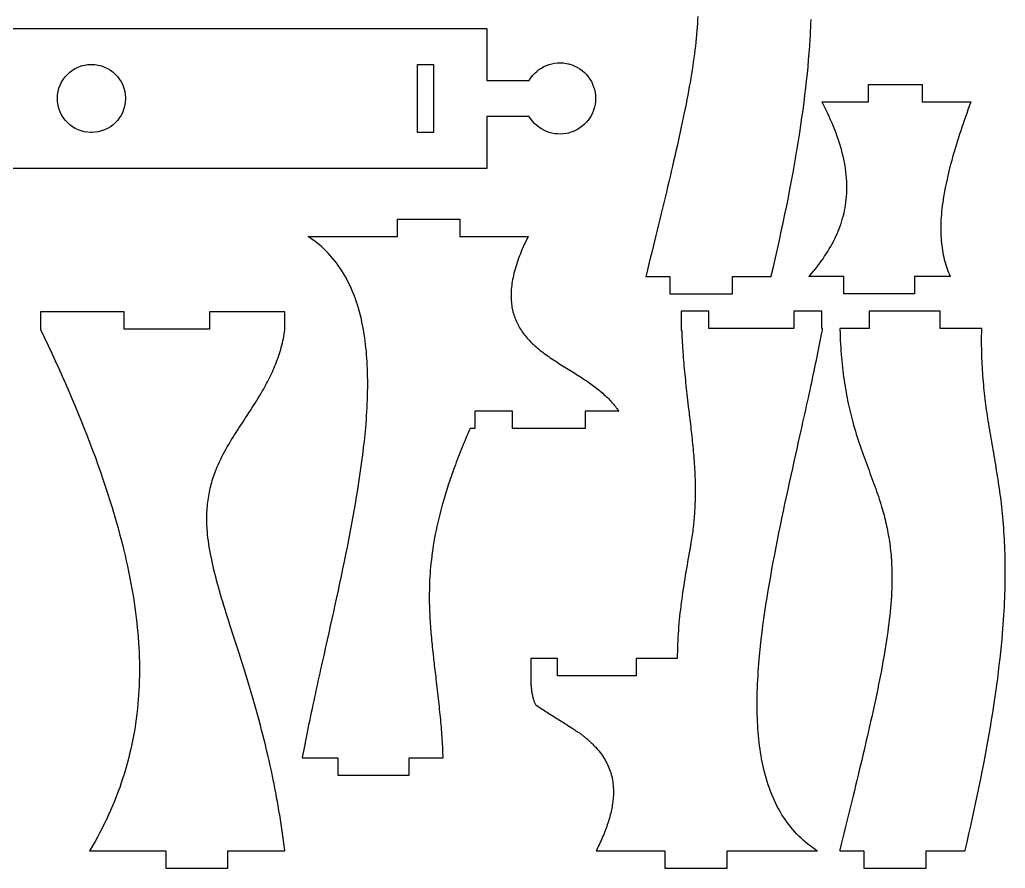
# Model space of a CAD drawing. Extents: x 0 to 297, y 0 to 198.
# Drawn here: x 183.1 to 296.6, y 0 to 97.8 of the extents above; entities that cross this region are included whole.
import ezdxf

# ---------------------------------------------------------------- set-up
doc = ezdxf.new("R2010")
doc.units = 0
doc.layers.get('0').update_dxf_attribs({"linetype": 'CONTINUOUS'})

msp = doc.modelspace()

# ---------------------------------------------------------------- linework, layer by layer
at = {"color": 0}
for points in [[(261.215, 98.1961), (261.194, 97.7851), (261.171, 97.3692), (261.142, 96.9492), (261.108, 96.5251), (261.071, 96.0961), (261.029, 95.6622), (260.985, 95.2242), (260.935, 94.7811), (260.881, 94.3342), (260.824, 93.8822), (260.763, 93.4251), (260.697, 92.9642), (260.629, 92.4982), (260.556, 92.0271), (260.481, 91.5521), (260.401, 91.0732), (260.318, 90.5882), (260.232, 90.0992), (260.142, 89.6051), (260.05, 89.1061), (259.953, 88.6032), (259.854, 88.0951), (259.751, 87.5821), (259.647, 87.0661), (259.539, 86.5432), (259.425, 86.0021), (259.308, 85.4551), (259.19, 84.9031), (259.068, 84.3482), (258.944, 83.7871), (258.818, 83.2211), (258.69, 82.6521), (258.56, 82.0771), (258.426, 81.4981), (258.292, 80.9142), (258.154, 80.3271), (258.015, 79.7342), (257.875, 79.1371), (257.732, 78.5351), (257.589, 77.9301), (257.442, 77.3182), (257.294, 76.7032), (257.146, 76.0851), (256.994, 75.4621), (256.843, 74.834), (256.689, 74.2021), (256.535, 73.5661), (256.379, 72.9242), (256.221, 72.2801), (256.064, 71.6311), (255.904, 70.9781), (255.744, 70.3201), (255.583, 69.6592), (255.421, 68.994), (255.258, 68.3242), (255.257, 68.3201), (255.257, 68.3161), (255.254, 68.3071), (255.253, 68.3031), (255.253, 68.2992), (255.251, 68.2951), (255.25, 68.2911), (255.249, 68.2871), (255.249, 68.2821), (255.247, 68.2781), (255.246, 68.274), (255.246, 68.2701), (255.244, 68.2661), (255.243, 68.2621), (255.242, 68.2571), (255.24, 68.249), (255.239, 68.2461), (255.239, 68.2421), (255.237, 68.2381), (255.236, 68.2342), (255.235, 68.2301), (255.235, 68.2251), (255.233, 68.2211), (255.232, 68.2171), (255.232, 68.2131), (255.231, 68.209), (255.229, 68.2051), (255.228, 68.2001), (257.997, 68.2001), (257.997, 66.2001), (265.197, 66.2001), (265.197, 68.2001), (269.66, 68.2001), (269.678, 68.2771), (269.922, 69.3181), (270.16, 70.3521), (270.392, 71.3751), (270.617, 72.3911), (270.836, 73.3981), (271.049, 74.3951), (271.256, 75.3821), (271.456, 76.3621), (271.649, 77.3321), (271.836, 78.2932), (272.015, 79.2461), (272.189, 80.1892), (272.357, 81.1231), (272.517, 82.0461), (272.671, 82.9621), (272.818, 83.8671), (272.958, 84.7642), (273.092, 85.6501), (273.219, 86.5282), (273.339, 87.3961), (273.453, 88.2551), (273.558, 89.1032), (273.658, 89.9421), (273.75, 90.7711), (273.836, 91.5911), (273.915, 92.3992), (273.986, 93.1992), (274.051, 93.9892), (274.108, 94.7692), (274.158, 95.5392), (274.186, 96.0082), (274.211, 96.4732), (274.233, 96.9342), (274.251, 97.3921), (274.268, 97.8451)], [(173.239, 96.8125), (236.903, 96.8125), (236.903, 90.8125), (241.785, 90.8125), (241.829, 90.8868), (241.972, 91.1026), (242.179, 91.3728), (242.404, 91.6222), (242.65, 91.8506), (242.911, 92.0568), (243.186, 92.2407), (243.475, 92.4014), (243.775, 92.5382), (244.085, 92.6507), (244.403, 92.7381), (244.728, 92.7997), (245.058, 92.835), (245.393, 92.8435), (245.729, 92.8242), (246.067, 92.7767), (246.321, 92.7229), (246.403, 92.7003), (246.486, 92.6778), (246.732, 92.5963), (247.047, 92.4668), (247.347, 92.3132), (247.632, 92.1371), (247.897, 91.9396), (248.147, 91.7218), (248.379, 91.4857), (248.59, 91.2321), (248.779, 90.9624), (248.947, 90.6781), (249.092, 90.3803), (249.211, 90.0704), (249.308, 89.75), (249.378, 89.4201), (249.418, 89.0821), (249.435, 88.8236), (249.435, 88.6513), (249.418, 88.3928), (249.378, 88.0549), (249.308, 87.7249), (249.211, 87.4043), (249.092, 87.0946), (248.947, 86.7968), (248.779, 86.5125), (248.59, 86.2428), (248.379, 85.9892), (248.147, 85.7529), (247.897, 85.5354), (247.632, 85.3378), (247.347, 85.1617), (247.047, 85.0082), (246.732, 84.8786), (246.486, 84.7971), (246.403, 84.7743), (246.321, 84.7518), (246.067, 84.6982), (245.729, 84.6507), (245.393, 84.6314), (245.058, 84.6399), (244.728, 84.6751), (244.403, 84.7368), (244.085, 84.8242), (243.775, 84.9367), (243.475, 85.0735), (243.186, 85.2342), (242.911, 85.4181), (242.65, 85.6243), (242.404, 85.8525), (242.179, 86.1021), (241.972, 86.3724), (241.829, 86.5881), (241.785, 86.6624), (236.903, 86.6624), (236.903, 80.6624), (177.654, 80.6624)]]:
    msp.add_lwpolyline(points, dxfattribs=at)
for points in [[(195.271, 88.7374), (195.271, 88.6371), (195.25, 88.3361), (195.192, 87.9464), (195.093, 87.5703), (194.961, 87.2096), (194.797, 86.8665), (194.6, 86.5429), (194.375, 86.2408), (194.121, 85.9621), (193.843, 85.7086), (193.54, 85.4828), (193.217, 85.2861), (192.872, 85.121), (192.514, 84.9889), (192.136, 84.8921), (191.747, 84.8328), (191.446, 84.8125), (191.246, 84.8125), (190.943, 84.8328), (190.554, 84.8921), (190.179, 84.9889), (189.818, 85.121), (189.475, 85.2861), (189.15, 85.4828), (188.85, 85.7086), (188.571, 85.9621), (188.318, 86.2408), (188.092, 86.5429), (187.893, 86.8665), (187.729, 87.2096), (187.597, 87.5703), (187.5, 87.9464), (187.442, 88.3361), (187.421, 88.6371), (187.421, 88.8378), (187.442, 89.1386), (187.5, 89.5285), (187.597, 89.9046), (187.729, 90.2653), (187.893, 90.6083), (188.092, 90.9318), (188.318, 91.2339), (188.571, 91.5128), (188.85, 91.7661), (189.15, 91.9921), (189.475, 92.1887), (189.818, 92.3539), (190.179, 92.486), (190.554, 92.5828), (190.943, 92.6421), (191.246, 92.6624), (191.446, 92.6624), (191.747, 92.6421), (192.136, 92.5828), (192.514, 92.486), (192.872, 92.3539), (193.217, 92.1887), (193.54, 91.9921), (193.843, 91.7661), (194.121, 91.5128), (194.375, 91.2339), (194.6, 90.9318), (194.797, 90.6083), (194.961, 90.2653), (195.093, 89.9046), (195.192, 89.5285), (195.25, 89.1386), (195.271, 88.8378), (195.271, 88.7374)], [(228.903, 92.6624), (230.753, 92.6624), (230.753, 84.8125), (228.903, 84.8125), (228.903, 92.6624)], [(274.029, 68.2042), (274.039, 68.2161), (274.043, 68.2211), (274.047, 68.2251), (274.061, 68.2411), (274.064, 68.2461), (274.079, 68.2621), (274.082, 68.2661), (274.097, 68.2831), (274.1, 68.2871), (274.114, 68.3031), (274.118, 68.3071), (274.132, 68.3231), (274.365, 68.5971), (274.593, 68.8721), (274.814, 69.1481), (275.029, 69.4251), (275.239, 69.7042), (275.442, 69.9832), (275.639, 70.2642), (275.829, 70.5442), (276.014, 70.8282), (276.192, 71.1121), (276.364, 71.3971), (276.529, 71.684), (276.689, 71.9721), (276.84, 72.2611), (276.986, 72.5511), (277.124, 72.8431), (277.256, 73.1361), (277.382, 73.4301), (277.5, 73.7261), (277.611, 74.0231), (277.715, 74.3221), (277.811, 74.6211), (277.901, 74.9221), (277.983, 75.2251), (278.06, 75.5292), (278.126, 75.834), (278.189, 76.1411), (278.24, 76.4501), (278.285, 76.7592), (278.324, 77.0711), (278.356, 77.4182), (278.379, 77.7661), (278.393, 78.1181), (278.397, 78.4711), (278.393, 78.8251), (278.379, 79.1821), (278.356, 79.5401), (278.324, 79.9001), (278.283, 80.2621), (278.235, 80.6261), (278.178, 80.9911), (278.11, 81.3582), (278.036, 81.7271), (277.953, 82.0971), (277.861, 82.4692), (277.761, 82.8442), (277.654, 83.2192), (277.539, 83.5971), (277.415, 83.9751), (277.285, 84.3551), (277.146, 84.7371), (277, 85.1211), (276.846, 85.5051), (276.685, 85.8911), (276.517, 86.2792), (276.34, 86.6692), (276.158, 87.0592), (275.968, 87.4511), (275.772, 87.8461), (275.568, 88.2401), (275.567, 88.2442), (275.565, 88.2471), (275.564, 88.2511), (275.56, 88.2582), (275.557, 88.2622), (275.556, 88.2651), (275.553, 88.2692), (275.553, 88.2731), (275.55, 88.2761), (275.547, 88.2801), (275.546, 88.2842), (275.546, 88.2871), (275.542, 88.2911), (275.54, 88.2961), (275.539, 88.2981), (275.536, 88.3031), (275.535, 88.3051), (275.532, 88.3092), (275.531, 88.3142), (275.529, 88.3161), (275.526, 88.3211), (275.522, 88.3282), (275.521, 88.3321), (275.521, 88.3361), (275.517, 88.3392), (275.514, 88.3461), (275.511, 88.3501), (280.897, 88.3501), (280.897, 90.3501), (287.079, 90.3501), (287.079, 88.3501), (292.682, 88.3501), (292.681, 88.3471), (292.679, 88.3432), (292.678, 88.3401), (292.674, 88.3292), (292.672, 88.3261), (292.672, 88.3232), (292.668, 88.3121), (292.667, 88.3092), (292.665, 88.3051), (292.661, 88.2961), (292.66, 88.2932), (292.658, 88.2892), (292.658, 88.2861), (292.657, 88.2792), (292.654, 88.2761), (292.653, 88.2721), (292.651, 88.2692), (292.649, 88.2622), (292.647, 88.2582), (292.646, 88.2551), (292.646, 88.2521), (292.646, 88.2482), (292.492, 87.8361), (292.342, 87.4281), (292.196, 87.0192), (292.05, 86.6151), (291.908, 86.2121), (291.771, 85.8121), (291.635, 85.4161), (291.503, 85.0221), (291.375, 84.6301), (291.249, 84.2401), (291.126, 83.8542), (291.007, 83.4711), (290.892, 83.0901), (290.779, 82.7121), (290.671, 82.3392), (290.564, 81.9661), (290.464, 81.5971), (290.364, 81.2321), (290.271, 80.8692), (290.179, 80.5092), (290.092, 80.1542), (290.008, 79.8001), (289.928, 79.4511), (289.853, 79.1042), (289.782, 78.7611), (289.714, 78.4211), (289.649, 78.084), (289.589, 77.7521), (289.532, 77.4231), (289.481, 77.0971), (289.429, 76.7481), (289.383, 76.4031), (289.343, 76.0642), (289.307, 75.7271), (289.278, 75.3971), (289.253, 75.0711), (289.233, 74.7481), (289.221, 74.4321), (289.21, 74.119), (289.207, 73.8092), (289.208, 73.5071), (289.214, 73.2071), (289.225, 72.9111), (289.242, 72.6211), (289.264, 72.3331), (289.29, 72.0511), (289.321, 71.7731), (289.357, 71.4981), (289.399, 71.2292), (289.446, 70.964), (289.496, 70.7011), (289.553, 70.4442), (289.611, 70.1901), (289.678, 69.9411), (289.746, 69.6961), (289.821, 69.4542), (289.899, 69.2161), (289.982, 68.9832), (290.071, 68.7542), (290.164, 68.5281), (290.26, 68.3051), (290.261, 68.3031), (290.267, 68.2911), (290.268, 68.2892), (290.271, 68.2801), (290.272, 68.2781), (290.278, 68.2661), (290.279, 68.2642), (290.282, 68.2571), (290.283, 68.2521), (290.289, 68.2431), (290.29, 68.239), (290.293, 68.2321), (290.296, 68.2271), (290.297, 68.2211), (290.3, 68.2181), (290.304, 68.2071), (290.306, 68.2042), (290.307, 68.2001), (286.2, 68.2001), (286.2, 66.2001), (278.05, 66.2001), (278.05, 68.2001), (274.025, 68.2001), (274.029, 68.2042)], [(222.946, 50.7611), (222.986, 51.2432), (223.022, 51.7211), (223.056, 52.1951), (223.085, 52.6661), (223.11, 53.1311), (223.132, 53.5921), (223.15, 54.0501), (223.164, 54.5032), (223.174, 54.9521), (223.179, 55.3961), (223.182, 55.8361), (223.181, 56.2732), (223.175, 56.7032), (223.165, 57.1301), (223.151, 57.5521), (223.133, 57.9701), (223.112, 58.3822), (223.086, 58.7911), (223.056, 59.1932), (223.022, 59.5922), (222.983, 59.9861), (222.94, 60.3742), (222.894, 60.7592), (222.843, 61.1361), (222.788, 61.5101), (222.728, 61.8801), (222.664, 62.2422), (222.596, 62.6001), (222.522, 62.9532), (222.446, 63.3001), (222.342, 63.7292), (222.232, 64.1492), (222.117, 64.5611), (221.993, 64.9661), (221.864, 65.3611), (221.726, 65.7492), (221.583, 66.1301), (221.433, 66.5001), (221.278, 66.8642), (221.115, 67.2213), (220.946, 67.5682), (220.769, 67.9092), (220.586, 68.2411), (220.397, 68.5663), (220.201, 68.8813), (220, 69.1892), (219.79, 69.4911), (219.575, 69.7842), (219.354, 70.0682), (219.126, 70.3451), (218.892, 70.6142), (218.651, 70.8772), (218.404, 71.1313), (218.15, 71.3772), (217.89, 71.6161), (217.624, 71.8463), (217.351, 72.0701), (217.072, 72.2851), (216.788, 72.4932), (216.496, 72.6932), (216.489, 72.6982), (216.482, 72.7022), (216.475, 72.7072), (216.468, 72.7111), (216.462, 72.7162), (216.456, 72.7213), (216.442, 72.7292), (216.435, 72.7351), (216.428, 72.7392), (216.421, 72.7432), (216.414, 72.7482), (216.407, 72.7532), (216.4, 72.7572), (216.393, 72.7611), (216.386, 72.7672), (216.379, 72.7711), (216.372, 72.7751), (216.365, 72.7813), (216.358, 72.7851), (216.351, 72.7892), (216.346, 72.7932), (216.339, 72.7992), (216.325, 72.8072), (216.318, 72.8132), (216.311, 72.8172), (216.304, 72.8212), (216.297, 72.8272), (216.29, 72.8311), (226.629, 72.8311), (226.629, 74.8311), (233.779, 74.8311), (233.779, 72.8311), (241.678, 72.8311), (241.675, 72.8272), (241.674, 72.8242), (241.672, 72.8201), (241.671, 72.8163), (241.667, 72.8092), (241.665, 72.8061), (241.662, 72.8022), (241.66, 72.7951), (241.657, 72.7911), (241.654, 72.7842), (241.651, 72.7792), (241.65, 72.7772), (241.644, 72.7661), (241.643, 72.7611), (241.64, 72.7592), (241.639, 72.7551), (241.638, 72.7501), (241.636, 72.7482), (241.631, 72.7361), (241.628, 72.7322), (241.622, 72.7213), (241.486, 72.4462), (241.354, 72.1742), (241.226, 71.9032), (241.104, 71.6342), (240.987, 71.3672), (240.875, 71.1032), (240.768, 70.8412), (240.665, 70.5811), (240.568, 70.3242), (240.476, 70.0682), (240.389, 69.8142), (240.307, 69.5642), (240.231, 69.3163), (240.158, 69.0682), (240.092, 68.8242), (240.031, 68.5822), (239.974, 68.3422), (239.922, 68.1042), (239.876, 67.8701), (239.836, 67.6361), (239.8, 67.4063), (239.769, 67.1782), (239.744, 66.9521), (239.724, 66.7282), (239.708, 66.5063), (239.699, 66.2882), (239.694, 66.0712), (239.696, 65.8561), (239.703, 65.6451), (239.714, 65.4351), (239.729, 65.2432), (239.749, 65.0551), (239.774, 64.8682), (239.803, 64.6842), (239.838, 64.5022), (239.876, 64.3212), (239.919, 64.1421), (239.967, 63.9661), (240.019, 63.7911), (240.075, 63.6182), (240.136, 63.4482), (240.203, 63.2782), (240.272, 63.1111), (240.346, 62.9462), (240.425, 62.7842), (240.508, 62.6232), (240.594, 62.4632), (240.686, 62.3051), (240.782, 62.1492), (240.881, 61.9951), (240.985, 61.8422), (241.092, 61.6911), (241.204, 61.5422), (241.319, 61.3951), (241.439, 61.2492), (241.563, 61.1042), (241.69, 60.9632), (241.821, 60.8212), (241.956, 60.6822), (242.094, 60.5451), (242.237, 60.4072), (242.386, 60.2711), (242.537, 60.1361), (242.693, 60.0032), (242.851, 59.8711), (243.014, 59.7392), (243.179, 59.6101), (243.346, 59.4811), (243.517, 59.3532), (243.689, 59.2272), (243.864, 59.1022), (244.042, 58.9772), (244.221, 58.8532), (244.401, 58.7311), (244.585, 58.6092), (244.769, 58.4861), (244.954, 58.3661), (245.142, 58.2451), (245.329, 58.1251), (245.518, 58.0051), (245.708, 57.8851), (245.899, 57.7671), (246.089, 57.6482), (246.279, 57.5282), (246.471, 57.4101), (246.661, 57.2911), (246.851, 57.1711), (247.042, 57.0521), (247.232, 56.9321), (247.421, 56.8132), (247.608, 56.6922), (247.796, 56.5712), (247.963, 56.4632), (248.128, 56.3542), (248.292, 56.2451), (248.454, 56.1351), (248.615, 56.0242), (248.775, 55.9111), (248.932, 55.7992), (249.088, 55.6861), (249.242, 55.5732), (249.394, 55.4571), (249.544, 55.3422), (249.693, 55.2251), (249.839, 55.1092), (249.982, 54.9892), (250.124, 54.8701), (250.263, 54.7501), (250.4, 54.6282), (250.533, 54.5061), (250.665, 54.3822), (250.794, 54.2572), (250.921, 54.1322), (251.044, 54.0051), (251.165, 53.8772), (251.283, 53.7461), (251.397, 53.6161), (251.51, 53.4842), (251.618, 53.3501), (251.724, 53.2142), (251.825, 53.0782), (251.924, 52.9411), (252.019, 52.8021), (252.022, 52.7981), (252.025, 52.7932), (252.026, 52.7892), (252.029, 52.7851), (252.032, 52.7822), (252.035, 52.7782), (252.037, 52.7742), (252.04, 52.7701), (252.043, 52.7661), (252.046, 52.7632), (252.047, 52.7592), (252.05, 52.7551), (252.053, 52.7501), (252.058, 52.7432), (252.061, 52.7392), (252.065, 52.7311), (252.068, 52.7272), (252.071, 52.7242), (252.074, 52.7201), (252.076, 52.7161), (252.082, 52.7071), (252.085, 52.7042), (252.086, 52.7001), (252.089, 52.6961), (252.094, 52.6882), (252.097, 52.6851), (252.1, 52.6811), (248.236, 52.6811), (248.236, 50.6811), (239.878, 50.6811), (239.878, 52.6811), (235.506, 52.6811), (235.506, 50.6811), (234.972, 50.6811), (234.836, 50.3701), (234.704, 50.0611), (234.574, 49.7551), (234.444, 49.4501), (234.318, 49.1482), (234.194, 48.8482), (234.072, 48.5492), (233.953, 48.2532), (233.836, 47.9592), (233.721, 47.6672), (233.608, 47.3771), (233.497, 47.0892), (233.389, 46.8031), (233.282, 46.5201), (233.178, 46.2381), (233.076, 45.9571), (232.976, 45.6801), (232.878, 45.4032), (232.782, 45.1301), (232.689, 44.8571), (232.597, 44.5861), (232.508, 44.3182), (232.421, 44.0521), (232.335, 43.7882), (232.251, 43.5251), (232.171, 43.2642), (232.092, 43.0061), (232.014, 42.7482), (231.939, 42.4931), (231.865, 42.2392), (231.729, 41.7532), (231.6, 41.2731), (231.478, 40.7992), (231.362, 40.3311), (231.254, 39.8701), (231.153, 39.4142), (231.057, 38.9642), (230.968, 38.5201), (230.886, 38.0821), (230.808, 37.6492), (230.737, 37.2211), (230.674, 36.7992), (230.614, 36.3811), (230.56, 35.9681), (230.511, 35.5601), (230.467, 35.1571), (230.428, 34.7571), (230.394, 34.3631), (230.364, 33.9711), (230.339, 33.584), (230.318, 33.2021), (230.301, 32.8211), (230.289, 32.4451), (230.281, 32.0732), (230.275, 31.7021), (230.274, 31.3351), (230.275, 30.9711), (230.279, 30.6101), (230.287, 30.2521), (230.297, 29.8951), (230.308, 29.6101), (230.321, 29.3251), (230.333, 29.0421), (230.349, 28.7601), (230.365, 28.4792), (230.383, 28.2001), (230.401, 27.9231), (230.422, 27.6461), (230.443, 27.3701), (230.465, 27.0951), (230.489, 26.8211), (230.513, 26.5492), (230.539, 26.2771), (230.564, 26.0071), (230.592, 25.7381), (230.618, 25.4681), (230.647, 25.2021), (230.675, 24.9351), (230.704, 24.6701), (230.764, 24.1421), (230.794, 23.8801), (230.825, 23.6171), (230.856, 23.3561), (230.888, 23.0961), (230.918, 22.8361), (230.949, 22.5782), (230.981, 22.3211), (231.011, 22.0642), (231.042, 21.8071), (231.081, 21.4842), (231.118, 21.1611), (231.156, 20.8421), (231.193, 20.5231), (231.229, 20.2061), (231.265, 19.8911), (231.3, 19.5771), (231.335, 19.2642), (231.368, 18.9542), (231.4, 18.6481), (231.432, 18.3421), (231.463, 18.0381), (231.493, 17.7361), (231.522, 17.4381), (231.55, 17.1411), (231.576, 16.8461), (231.603, 16.555), (231.628, 16.2661), (231.651, 15.9781), (231.674, 15.6951), (231.694, 15.4131), (231.714, 15.1351), (231.732, 14.8592), (231.749, 14.5851), (231.765, 14.3161), (231.779, 14.0492), (231.792, 13.7841), (231.803, 13.5241), (231.813, 13.2661), (231.821, 13.0111), (231.828, 12.7601), (231.828, 12.7161), (231.829, 12.6991), (231.829, 12.6811), (227.917, 12.6811), (227.917, 10.6811), (219.767, 10.6811), (219.767, 12.6811), (215.654, 12.6811), (215.656, 12.6841), (215.656, 12.6891), (215.657, 12.6921), (215.657, 12.6951), (215.658, 12.6991), (215.658, 12.7041), (215.66, 12.7071), (215.66, 12.7101), (215.661, 12.7161), (215.661, 12.7181), (215.663, 12.7231), (215.663, 12.7251), (215.664, 12.7281), (215.664, 12.7341), (215.665, 12.7361), (215.665, 12.7391), (215.667, 12.7421), (215.667, 12.7491), (215.668, 12.7521), (215.668, 12.7551), (215.669, 12.7571), (215.669, 12.7601), (215.671, 12.7661), (215.671, 12.7701), (215.74, 13.1421), (215.813, 13.5181), (215.885, 13.9021), (215.961, 14.2881), (216.038, 14.6811), (216.117, 15.0781), (216.197, 15.4792), (216.279, 15.8851), (216.364, 16.2961), (216.45, 16.7111), (216.536, 17.1311), (216.625, 17.555), (216.715, 17.9842), (216.807, 18.4161), (216.901, 18.8521), (216.996, 19.2931), (217.092, 19.7381), (217.189, 20.1861), (217.288, 20.6392), (217.388, 21.0951), (217.487, 21.5561), (217.59, 22.0181), (217.693, 22.4861), (217.797, 22.9571), (217.901, 23.4311), (218.008, 23.9092), (218.115, 24.3892), (218.224, 24.8742), (218.332, 25.3611), (218.442, 25.8521), (218.551, 26.3451), (218.729, 27.1392), (218.907, 27.9411), (219.086, 28.7492), (219.265, 29.5611), (219.444, 30.3781), (219.624, 31.1992), (219.803, 32.0242), (219.979, 32.8521), (220.156, 33.6821), (220.329, 34.5161), (220.501, 35.3492), (220.672, 36.1842), (220.839, 37.0201), (221.003, 37.8542), (221.164, 38.6892), (221.321, 39.5231), (221.475, 40.3542), (221.624, 41.1842), (221.767, 42.0101), (221.907, 42.8321), (222.04, 43.6521), (222.168, 44.4671), (222.29, 45.2771), (222.406, 46.0811), (222.514, 46.8801), (222.615, 47.6711), (222.71, 48.4561), (222.797, 49.2321), (222.875, 50.0022), (222.946, 50.7611)], [(191.119, 2), (199.906, 2), (199.906, 0), (207.056, 0), (207.056, 2), (213.649, 2), (213.649, 2.00803), (213.649, 2.01101), (213.646, 2.02001), (213.646, 2.028), (213.646, 2.03097), (213.646, 2.03901), (213.644, 2.04199), (213.644, 2.051), (213.642, 2.053), (213.642, 2.06201), (213.642, 2.065), (213.639, 2.07303), (213.639, 2.08197), (213.638, 2.08501), (213.603, 2.36199), (213.567, 2.639), (213.528, 2.91401), (213.492, 3.18901), (213.453, 3.463), (213.413, 3.736), (213.374, 4.00803), (213.335, 4.27903), (213.294, 4.54899), (213.253, 4.81803), (213.212, 5.08599), (213.171, 5.35303), (213.128, 5.62001), (213.085, 5.88499), (213.042, 6.15001), (212.996, 6.41303), (212.953, 6.676), (212.908, 6.93701), (212.862, 7.19803), (212.817, 7.45801), (212.771, 7.71701), (212.724, 7.97499), (212.678, 8.23199), (212.631, 8.48801), (212.581, 8.743), (212.533, 8.99799), (212.485, 9.25103), (212.435, 9.50304), (212.385, 9.75499), (212.335, 10.006), (212.208, 10.623), (212.078, 11.236), (211.946, 11.842), (211.813, 12.443), (211.676, 13.039), (211.538, 13.628), (211.396, 14.2131), (211.253, 14.791), (211.108, 15.365), (210.962, 15.9321), (210.813, 16.495), (210.665, 17.0521), (210.513, 17.6031), (210.362, 18.149), (210.21, 18.6906), (210.056, 19.2263), (209.903, 19.7567), (209.749, 20.2818), (209.592, 20.8019), (209.438, 21.3167), (209.283, 21.8267), (209.128, 22.3314), (208.974, 22.831), (208.817, 23.3256), (208.663, 23.8151), (208.51, 24.2999), (208.358, 24.7796), (208.206, 25.2542), (208.056, 25.7243), (207.906, 26.1893), (207.756, 26.6496), (207.606, 27.1201), (207.456, 27.5857), (207.308, 28.0462), (207.163, 28.5018), (207.021, 28.9524), (206.881, 29.3983), (206.744, 29.8393), (206.61, 30.2756), (206.481, 30.7072), (206.353, 31.134), (206.228, 31.5564), (206.108, 31.9742), (205.989, 32.3874), (205.878, 32.7963), (205.767, 33.2007), (205.663, 33.6007), (205.563, 33.9965), (205.467, 34.3881), (205.374, 34.7754), (205.288, 35.1586), (205.206, 35.5378), (205.128, 35.9128), (205.056, 36.2839), (204.987, 36.6511), (204.928, 37.0144), (204.871, 37.3737), (204.821, 37.7294), (204.778, 38.0815), (204.737, 38.4297), (204.706, 38.7743), (204.685, 39.0321), (204.669, 39.2879), (204.656, 39.5417), (204.649, 39.7935), (204.642, 40.0433), (204.639, 40.2912), (204.642, 40.5375), (204.649, 40.7818), (204.656, 41.0244), (204.669, 41.2653), (204.685, 41.5044), (204.706, 41.7419), (204.728, 41.9778), (204.756, 42.2121), (204.785, 42.4449), (204.819, 42.676), (204.856, 42.9057), (204.894, 43.134), (204.94, 43.3608), (204.987, 43.5864), (205.038, 43.8106), (205.092, 44.0333), (205.149, 44.2549), (205.21, 44.4751), (205.274, 44.6943), (205.342, 44.9122), (205.413, 45.129), (205.485, 45.3447), (205.563, 45.5594), (205.642, 45.7731), (205.726, 45.9857), (205.846, 46.2778), (205.974, 46.5682), (206.106, 46.8571), (206.242, 47.1446), (206.385, 47.4308), (206.533, 47.7158), (206.685, 47.9997), (206.839, 48.2825), (206.999, 48.5646), (207.163, 48.8458), (207.328, 49.1265), (207.499, 49.4065), (207.671, 49.6862), (207.846, 49.9656), (208.021, 50.2446), (208.201, 50.5236), (208.381, 50.8026), (208.563, 51.0817), (208.746, 51.361), (208.928, 51.6406), (209.112, 51.9206), (209.296, 52.2013), (209.481, 52.4825), (209.663, 52.7644), (209.846, 53.0474), (210.028, 53.3311), (210.208, 53.6161), (210.388, 53.9022), (210.563, 54.1896), (210.737, 54.4785), (210.913, 54.7688), (211.038, 54.9863), (211.163, 55.2049), (211.288, 55.4242), (211.408, 55.6446), (211.526, 55.8663), (211.642, 56.0889), (211.758, 56.3125), (211.871, 56.5374), (211.981, 56.7635), (212.087, 56.9906), (212.192, 57.2189), (212.292, 57.4485), (212.392, 57.6792), (212.489, 57.9112), (212.583, 58.1444), (212.674, 58.379), (212.763, 58.6149), (212.846, 58.8519), (212.928, 59.0906), (213.006, 59.3306), (213.081, 59.5717), (213.153, 59.8144), (213.221, 60.0583), (213.288, 60.3039), (213.349, 60.5508), (213.406, 60.7992), (213.46, 61.0492), (213.51, 61.3007), (213.558, 61.5538), (213.599, 61.8082), (213.638, 62.0644), (213.638, 62.0657), (213.639, 62.066), (213.639, 64.15), (204.956, 64.15), (204.956, 62.15), (195.106, 62.15), (195.106, 64.15), (185.494, 64.15), (185.494, 62.0578), (185.496, 62.0574), (185.496, 62.0553), (185.499, 62.0549), (185.499, 62.0521), (185.499, 62.0517), (185.499, 62.0496), (185.501, 62.0492), (185.501, 62.0464), (185.503, 62.046), (185.503, 62.0435), (185.503, 62.0428), (185.503, 62.0424), (185.933, 61.1507), (186.356, 60.2624), (186.769, 59.3772), (187.178, 58.4953), (187.578, 57.6168), (187.971, 56.7417), (188.358, 55.8699), (188.737, 55.0014), (189.108, 54.1364), (189.471, 53.2749), (189.828, 52.4169), (190.176, 51.5625), (190.517, 50.7117), (190.849, 49.8643), (191.174, 49.0207), (191.489, 48.1808), (191.799, 47.3446), (192.099, 46.5122), (192.389, 45.6835), (192.674, 44.8586), (192.949, 44.0376), (193.217, 43.2206), (193.474, 42.4072), (193.724, 41.5981), (193.964, 40.7928), (194.196, 39.9915), (194.421, 39.1943), (194.635, 38.4011), (194.842, 37.6122), (195.038, 36.8274), (195.224, 36.0468), (195.367, 35.4346), (195.499, 34.8251), (195.628, 34.2185), (195.751, 33.6146), (195.867, 33.0136), (195.978, 32.4154), (196.081, 31.8201), (196.178, 31.2278), (196.269, 30.6382), (196.356, 30.0515), (196.435, 29.4678), (196.506, 28.8869), (196.574, 28.3089), (196.633, 27.7339), (196.685, 27.1618), (196.733, 26.5928), (196.774, 26.0265), (196.808, 25.4633), (196.835, 24.9031), (196.856, 24.3458), (196.869, 23.7917), (196.878, 23.2404), (196.881, 22.6922), (196.876, 22.1471), (196.862, 21.6049), (196.846, 21.0658), (196.821, 20.5299), (196.788, 19.9969), (196.749, 19.4671), (196.703, 18.9404), (196.653, 18.4167), (196.585, 17.82), (196.51, 17.2281), (196.426, 16.64), (196.335, 16.055), (196.233, 15.474), (196.124, 14.8971), (196.008, 14.324), (195.885, 13.754), (195.751, 13.188), (195.61, 12.626), (195.462, 12.067), (195.306, 11.512), (195.142, 10.96), (194.969, 10.412), (194.788, 9.868), (194.601, 9.32704), (194.406, 8.79004), (194.203, 8.25603), (193.992, 7.72499), (193.774, 7.19803), (193.549, 6.67503), (193.315, 6.155), (193.074, 5.63803), (192.828, 5.125), (192.571, 4.61399), (192.31, 4.10801), (192.04, 3.604), (191.763, 3.104), (191.481, 2.60699), (191.188, 2.11301), (191.185, 2.10601), (191.181, 2.102), (191.181, 2.09799), (191.174, 2.09099), (191.174, 2.08703), (191.171, 2.08301), (191.167, 2.07601), (191.163, 2.072), (191.163, 2.06799), (191.156, 2.06), (191.156, 2.05701), (191.153, 2.053), (191.149, 2.04497), (191.144, 2.04101), (191.142, 2.03797), (191.138, 2.03), (191.138, 2.02599), (191.135, 2.023), (191.131, 2.01503), (191.128, 2.01101), (191.124, 2.007), (191.119, 2)], [(268.36, 24.851), (268.439, 25.621), (268.525, 26.3971), (268.619, 27.1821), (268.721, 27.9731), (268.831, 28.7711), (268.946, 29.575), (269.067, 30.385), (269.194, 31.2), (269.329, 32.0181), (269.468, 32.8421), (269.612, 33.6681), (269.761, 34.4971), (269.914, 35.3281), (270.071, 36.1611), (270.232, 36.996), (270.396, 37.8301), (270.563, 38.6671), (270.733, 39.5011), (270.906, 40.3351), (271.079, 41.1671), (271.256, 41.9971), (271.433, 42.8251), (271.611, 43.65), (271.79, 44.4711), (271.969, 45.289), (272.149, 46.1011), (272.326, 46.9081), (272.506, 47.7101), (272.685, 48.504), (272.794, 48.999), (272.903, 49.489), (273.013, 49.9761), (273.119, 50.4601), (273.226, 50.9401), (273.333, 51.4181), (273.438, 51.8931), (273.542, 52.364), (273.644, 52.8301), (273.747, 53.2942), (273.849, 53.754), (273.949, 54.2111), (274.047, 54.664), (274.144, 55.1121), (274.24, 55.5571), (274.335, 55.9971), (274.426, 56.4351), (274.519, 56.8671), (274.61, 57.2961), (274.699, 57.719), (274.785, 58.1392), (274.872, 58.554), (274.956, 58.9651), (275.037, 59.3721), (275.119, 59.7731), (275.199, 60.1711), (275.274, 60.5621), (275.349, 60.9501), (275.424, 61.3321), (275.494, 61.7101), (275.565, 62.0821), (275.565, 62.0861), (275.567, 62.0901), (275.567, 62.094), (275.567, 62.0981), (275.567, 62.1011), (275.569, 62.1051), (275.569, 62.1101), (275.569, 62.114), (275.569, 62.1181), (275.572, 62.1221), (275.572, 62.1251), (275.574, 62.1331), (275.574, 62.1371), (275.576, 62.1421), (275.576, 62.1461), (275.576, 62.1481), (275.576, 62.1531), (275.579, 62.1571), (275.579, 62.1611), (275.581, 62.1651), (275.581, 62.1692), (275.581, 62.1721), (275.581, 62.1761), (275.583, 62.1801), (275.583, 62.1851), (275.585, 62.189), (275.585, 62.1931), (275.585, 62.1961), (275.585, 62.2001), (275.513, 62.2001), (275.513, 64.2001), (272.269, 64.2001), (272.269, 62.2001), (262.469, 62.2001), (262.469, 64.2001), (259.308, 64.2001), (259.308, 62.0001), (259.36, 62.0001), (259.368, 61.7301), (259.378, 61.4571), (259.389, 61.179), (259.401, 60.8971), (259.417, 60.6121), (259.433, 60.3251), (259.451, 60.0331), (259.471, 59.739), (259.492, 59.4401), (259.515, 59.1392), (259.539, 58.8351), (259.565, 58.5281), (259.592, 58.2181), (259.619, 57.9051), (259.649, 57.589), (259.681, 57.2711), (259.711, 56.9501), (259.744, 56.6261), (259.778, 56.3001), (259.813, 55.9721), (259.849, 55.6421), (259.883, 55.3081), (259.922, 54.9721), (259.96, 54.6361), (259.999, 54.2961), (260.037, 53.9551), (260.078, 53.6121), (260.118, 53.2671), (260.158, 52.9211), (260.2, 52.5721), (260.233, 52.2992), (260.267, 52.0231), (260.299, 51.7471), (260.332, 51.4711), (260.364, 51.194), (260.397, 50.9151), (260.429, 50.6361), (260.461, 50.3571), (260.492, 50.0761), (260.524, 49.794), (260.554, 49.5111), (260.583, 49.2261), (260.612, 48.9421), (260.64, 48.655), (260.667, 48.3681), (260.694, 48.0792), (260.719, 47.789), (260.743, 47.4971), (260.765, 47.204), (260.787, 46.9111), (260.807, 46.6151), (260.825, 46.3181), (260.842, 46.0211), (260.857, 45.7211), (260.871, 45.419), (260.883, 45.1171), (260.893, 44.8121), (260.901, 44.505), (260.907, 44.199), (260.911, 43.889), (260.912, 43.69), (260.912, 43.2931), (260.91, 43.0921), (260.908, 42.8901), (260.904, 42.689), (260.899, 42.4851), (260.893, 42.2821), (260.886, 42.0761), (260.878, 41.869), (260.868, 41.6621), (260.858, 41.454), (260.846, 41.246), (260.833, 41.035), (260.818, 40.824), (260.801, 40.6111), (260.785, 40.3971), (260.767, 40.1821), (260.747, 39.965), (260.725, 39.7471), (260.701, 39.529), (260.678, 39.3081), (260.651, 39.0871), (260.625, 38.864), (260.596, 38.6401), (260.565, 38.414), (260.533, 38.1871), (260.499, 37.9581), (260.464, 37.7281), (260.426, 37.4971), (260.419, 37.4511), (260.412, 37.4071), (260.404, 37.3621), (260.397, 37.3171), (260.389, 37.2721), (260.382, 37.2261), (260.374, 37.1821), (260.367, 37.1361), (260.358, 37.09), (260.35, 37.0461), (260.342, 37), (260.335, 36.954), (260.326, 36.9081), (260.318, 36.8621), (260.31, 36.8181), (260.301, 36.7721), (260.293, 36.7261), (260.283, 36.68), (260.275, 36.6331), (260.267, 36.5871), (260.258, 36.5421), (260.24, 36.45), (260.232, 36.4031), (260.224, 36.3571), (260.213, 36.311), (260.204, 36.264), (260.194, 36.2181), (260.186, 36.1711), (260.176, 36.125), (260.176, 36.124), (260.176, 36.1221), (260.107, 35.7321), (260.037, 35.34), (259.969, 34.9481), (259.903, 34.5571), (259.838, 34.165), (259.772, 33.774), (259.708, 33.38), (259.644, 32.989), (259.585, 32.596), (259.525, 32.2011), (259.467, 31.8081), (259.411, 31.414), (259.357, 31.0181), (259.304, 30.624), (259.254, 30.2281), (259.207, 29.83), (259.162, 29.4331), (259.119, 29.036), (259.079, 28.6371), (259.042, 28.2371), (259.007, 27.8371), (258.975, 27.4371), (258.947, 27.036), (258.922, 26.6331), (258.9, 26.23), (258.882, 25.8261), (258.868, 25.4211), (258.857, 25.015), (258.85, 24.6081), (258.847, 24.2), (254.112, 24.2), (254.112, 22.2), (245.043, 22.2), (245.043, 24.2), (241.958, 24.2), (241.958, 22.1), (241.958, 21.9581), (241.961, 21.8181), (241.964, 21.68), (241.968, 21.5461), (241.974, 21.414), (241.981, 21.285), (241.989, 21.1569), (241.999, 21.0331), (242.008, 20.911), (242.019, 20.7921), (242.033, 20.675), (242.047, 20.56), (242.063, 20.4471), (242.078, 20.3371), (242.096, 20.23), (242.114, 20.125), (242.133, 20.0221), (242.156, 19.9221), (242.176, 19.8231), (242.201, 19.7281), (242.225, 19.6331), (242.251, 19.5431), (242.276, 19.4531), (242.306, 19.365), (242.333, 19.28), (242.364, 19.1971), (242.394, 19.1171), (242.426, 19.0371), (242.461, 18.9611), (242.494, 18.886), (242.497, 18.8821), (242.497, 18.88), (242.499, 18.876), (242.5, 18.876), (242.5, 18.875), (242.501, 18.871), (242.506, 18.865), (242.506, 18.8611), (242.508, 18.8611), (242.508, 18.86), (242.51, 18.86), (242.511, 18.8581), (242.513, 18.8581), (242.513, 18.8571), (242.514, 18.8571), (242.514, 18.855), (242.517, 18.855), (242.517, 18.854), (242.518, 18.854), (242.519, 18.8531), (242.519, 18.8531), (242.519, 18.851), (242.522, 18.851), (242.524, 18.85), (242.524, 18.85), (242.525, 18.8481), (242.526, 18.8481), (242.526, 18.8469), (242.528, 18.8469), (242.528, 18.846), (242.675, 18.746), (242.824, 18.6461), (242.971, 18.546), (243.121, 18.446), (243.272, 18.3469), (243.424, 18.249), (243.576, 18.15), (243.729, 18.0531), (243.883, 17.955), (244.037, 17.8581), (244.501, 17.5669), (244.658, 17.469), (244.969, 17.2761), (245.124, 17.18), (245.279, 17.0831), (245.433, 16.986), (245.589, 16.889), (245.743, 16.7921), (245.897, 16.694), (246.049, 16.5969), (246.201, 16.499), (246.353, 16.4011), (246.503, 16.3031), (246.653, 16.2031), (246.801, 16.104), (246.949, 16.004), (247.094, 15.9031), (247.097, 15.9011), (247.099, 15.9011), (247.099, 15.9), (247.1, 15.9), (247.176, 15.8531), (247.254, 15.804), (247.332, 15.754), (247.41, 15.704), (247.487, 15.6511), (247.567, 15.5969), (247.644, 15.5431), (247.724, 15.486), (247.803, 15.4281), (247.883, 15.369), (247.963, 15.3081), (248.043, 15.246), (248.124, 15.1821), (248.204, 15.1171), (248.283, 15.05), (248.367, 14.9821), (248.447, 14.911), (248.529, 14.84), (248.611, 14.7671), (248.693, 14.6919), (248.776, 14.615), (248.858, 14.5369), (248.942, 14.4581), (249.025, 14.376), (249.108, 14.2931), (249.192, 14.2081), (249.276, 14.121), (249.361, 14.0331), (249.446, 13.9431), (249.531, 13.85), (249.674, 13.689), (249.813, 13.525), (249.947, 13.358), (250.074, 13.19), (250.197, 13.021), (250.314, 12.847), (250.426, 12.672), (250.532, 12.496), (250.633, 12.315), (250.728, 12.133), (250.818, 11.95), (250.901, 11.762), (250.981, 11.573), (251.054, 11.382), (251.122, 11.189), (251.185, 10.992), (251.24, 10.793), (251.292, 10.592), (251.336, 10.389), (251.375, 10.182), (251.408, 9.97304), (251.436, 9.76199), (251.458, 9.54899), (251.474, 9.33203), (251.485, 9.11203), (251.489, 8.89204), (251.487, 8.66803), (251.481, 8.44), (251.468, 8.21099), (251.449, 7.979), (251.431, 7.80404), (251.41, 7.62804), (251.386, 7.45101), (251.358, 7.27203), (251.328, 7.09201), (251.294, 6.91103), (251.257, 6.72803), (251.218, 6.54303), (251.175, 6.35801), (251.128, 6.17101), (251.079, 5.98199), (251.026, 5.79303), (250.972, 5.60101), (250.914, 5.40799), (250.851, 5.215), (250.787, 5.01899), (250.719, 4.82303), (250.649, 4.625), (250.576, 4.42503), (250.499, 4.22499), (250.419, 4.02403), (250.336, 3.81901), (250.25, 3.61501), (250.162, 3.40799), (250.069, 3.20101), (249.975, 2.993), (249.876, 2.78299), (249.776, 2.572), (249.672, 2.36003), (249.567, 2.146), (249.492, 2), (257.406, 2), (257.406, 0), (264.606, 0), (264.606, 2), (275.001, 2), (274.729, 2.183), (274.444, 2.37799), (274.167, 2.58003), (273.897, 2.78901), (273.631, 3.00499), (273.369, 3.229), (273.117, 3.46001), (272.869, 3.69803), (272.628, 3.94401), (272.392, 4.197), (272.162, 4.45703), (271.94, 4.72499), (271.724, 5), (271.511, 5.28201), (271.306, 5.57101), (271.107, 5.868), (270.914, 6.17399), (270.728, 6.48503), (270.547, 6.80404), (270.374, 7.132), (270.206, 7.46701), (270.043, 7.808), (269.888, 8.15804), (269.737, 8.51503), (269.594, 8.87999), (269.458, 9.25304), (269.326, 9.632), (269.203, 10.021), (269.085, 10.415), (268.974, 10.818), (268.868, 11.229), (268.787, 11.571), (268.71, 11.918), (268.638, 12.271), (268.569, 12.628), (268.506, 12.99), (268.446, 13.358), (268.392, 13.732), (268.34, 14.11), (268.293, 14.4931), (268.251, 14.88), (268.213, 15.274), (268.179, 15.6721), (268.149, 16.075), (268.124, 16.4821), (268.101, 16.894), (268.085, 17.311), (268.069, 17.7331), (268.061, 18.1581), (268.056, 18.589), (268.054, 19.025), (268.056, 19.464), (268.063, 19.9081), (268.072, 20.355), (268.086, 20.8081), (268.104, 21.265), (268.126, 21.726), (268.151, 22.1921), (268.181, 22.66), (268.213, 23.1331), (268.25, 23.6111), (268.29, 24.0921), (268.36, 24.851)], [(277.56, 2), (280.331, 2), (280.331, 0), (287.531, 0), (287.531, 2), (291.992, 2), (291.992, 2.00299), (291.994, 2.00999), (291.996, 2.01303), (291.996, 2.01801), (291.996, 2.021), (291.999, 2.02399), (291.999, 2.02501), (291.999, 2.028), (291.999, 2.03097), (292.001, 2.03603), (292.001, 2.03901), (292.003, 2.04601), (292.003, 2.051), (292.006, 2.05399), (292.006, 2.05701), (292.007, 2.06401), (292.007, 2.067), (292.01, 2.072), (292.01, 2.07497), (292.01, 2.07601), (292.231, 3.01899), (292.449, 3.954), (292.66, 4.882), (292.864, 5.803), (293.064, 6.715), (293.26, 7.62201), (293.451, 8.521), (293.635, 9.41103), (293.814, 10.296), (293.989, 11.172), (294.16, 12.042), (294.324, 12.903), (294.481, 13.758), (294.635, 14.604), (294.782, 15.4431), (294.924, 16.275), (295.06, 17.099), (295.192, 17.915), (295.317, 18.724), (295.438, 19.524), (295.55, 20.3171), (295.66, 21.1031), (295.764, 21.879), (295.86, 22.649), (295.953, 23.411), (296.039, 24.164), (296.121, 24.91), (296.196, 25.6471), (296.264, 26.376), (296.328, 27.0971), (296.371, 27.6181), (296.41, 28.135), (296.446, 28.6461), (296.481, 29.154), (296.51, 29.6571), (296.535, 30.156), (296.56, 30.649), (296.581, 31.139), (296.599, 31.624), (296.614, 32.1061), (296.624, 32.5821), (296.632, 33.0561), (296.639, 33.524), (296.642, 33.989), (296.642, 34.449), (296.639, 34.906), (296.632, 35.3571), (296.624, 35.8061), (296.614, 36.25), (296.601, 36.6921), (296.585, 37.1281), (296.564, 37.561), (296.544, 37.9901), (296.519, 38.415), (296.492, 38.8381), (296.464, 39.254), (296.432, 39.669), (296.399, 40.0811), (296.36, 40.4871), (296.321, 40.8901), (296.281, 41.29), (296.242, 41.6561), (296.199, 42.0181), (296.156, 42.379), (296.11, 42.7361), (296.064, 43.0921), (296.014, 43.444), (295.967, 43.794), (295.914, 44.1431), (295.864, 44.4901), (295.81, 44.8351), (295.756, 45.179), (295.703, 45.5211), (295.646, 45.8611), (295.589, 46.2011), (295.535, 46.539), (295.478, 46.8761), (295.419, 47.2131), (295.362, 47.5492), (295.303, 47.8831), (295.246, 48.2181), (295.189, 48.5511), (295.131, 48.8861), (295.074, 49.219), (295.014, 49.5531), (294.96, 49.8861), (294.903, 50.2211), (294.846, 50.5561), (294.792, 50.8901), (294.737, 51.2261), (294.685, 51.5631), (294.635, 51.875), (294.589, 52.189), (294.542, 52.5061), (294.496, 52.8221), (294.453, 53.1401), (294.41, 53.4601), (294.369, 53.7811), (294.328, 54.1031), (294.292, 54.4261), (294.253, 54.7531), (294.219, 55.0792), (294.185, 55.4081), (294.153, 55.7401), (294.124, 56.0742), (294.096, 56.4081), (294.069, 56.7461), (294.046, 57.0851), (294.024, 57.4261), (294.003, 57.7692), (293.985, 58.1171), (293.967, 58.4651), (293.953, 58.8151), (293.942, 59.1692), (293.932, 59.5251), (293.924, 59.8851), (293.919, 60.2461), (293.917, 60.6111), (293.917, 60.9781), (293.917, 61.3492), (293.924, 61.7211), (293.931, 62.0971), (293.931, 62.1111), (293.932, 62.1151), (293.932, 62.1692), (293.932, 62.1721), (293.932, 62.2001), (289.142, 62.2001), (289.142, 64.2001), (280.942, 64.2001), (280.942, 62.2001), (277.585, 62.2001), (277.585, 62.1761), (277.588, 62.1692), (277.588, 62.1281), (277.589, 62.1211), (277.589, 62.094), (277.601, 61.6721), (277.617, 61.254), (277.635, 60.8431), (277.656, 60.4361), (277.681, 60.0331), (277.707, 59.6381), (277.739, 59.244), (277.771, 58.8571), (277.806, 58.4751), (277.842, 58.0971), (277.882, 57.724), (277.925, 57.3561), (277.971, 56.9901), (278.019, 56.6311), (278.067, 56.2761), (278.121, 55.9251), (278.174, 55.5792), (278.231, 55.2361), (278.289, 54.899), (278.351, 54.564), (278.414, 54.2351), (278.478, 53.9081), (278.546, 53.5861), (278.614, 53.2692), (278.685, 52.9542), (278.757, 52.6442), (278.831, 52.3381), (278.907, 52.0351), (278.985, 51.7361), (279.064, 51.4401), (279.167, 51.0792), (279.267, 50.7221), (279.374, 50.3711), (279.478, 50.024), (279.585, 49.6811), (279.696, 49.3421), (279.806, 49.0071), (279.917, 48.6761), (280.028, 48.349), (280.142, 48.025), (280.256, 47.7042), (280.369, 47.3861), (280.482, 47.0721), (280.596, 46.7601), (280.71, 46.4501), (280.824, 46.1421), (280.939, 45.8361), (281.05, 45.5331), (281.164, 45.2311), (281.274, 44.929), (281.385, 44.6311), (281.494, 44.3321), (281.603, 44.0331), (281.707, 43.7361), (281.814, 43.44), (281.917, 43.1431), (282.017, 42.8471), (282.114, 42.5501), (282.21, 42.2531), (282.306, 41.9561), (282.396, 41.6571), (282.467, 41.415), (282.535, 41.174), (282.603, 40.9311), (282.669, 40.6881), (282.732, 40.4431), (282.794, 40.1971), (282.853, 39.9501), (282.91, 39.7011), (282.964, 39.4531), (283.017, 39.2031), (283.069, 38.9501), (283.117, 38.6971), (283.164, 38.4421), (283.207, 38.186), (283.249, 37.9281), (283.289, 37.6681), (283.326, 37.4071), (283.36, 37.144), (283.394, 36.879), (283.424, 36.6121), (283.451, 36.3431), (283.476, 36.0721), (283.499, 35.8001), (283.519, 35.524), (283.535, 35.2471), (283.55, 34.9671), (283.563, 34.685), (283.571, 34.4011), (283.578, 34.114), (283.582, 33.825), (283.585, 33.4211), (283.581, 33.0131), (283.571, 32.6), (283.556, 32.1821), (283.539, 31.7581), (283.514, 31.3311), (283.485, 30.8971), (283.453, 30.4601), (283.417, 30.0181), (283.374, 29.5711), (283.328, 29.1181), (283.278, 28.661), (283.221, 28.199), (283.164, 27.7321), (283.099, 27.26), (283.032, 26.7831), (282.963, 26.3011), (282.888, 25.814), (282.807, 25.3221), (282.724, 24.825), (282.639, 24.324), (282.549, 23.8171), (282.456, 23.3061), (282.36, 22.789), (282.26, 22.2681), (282.157, 21.7421), (282.049, 21.21), (281.939, 20.674), (281.828, 20.1321), (281.713, 19.585), (281.599, 19.0631), (281.485, 18.535), (281.369, 18.004), (281.249, 17.4681), (281.128, 16.9281), (281.006, 16.385), (280.881, 15.8361), (280.753, 15.2831), (280.626, 14.7281), (280.496, 14.1671), (280.364, 13.601), (280.228, 13.033), (280.094, 12.46), (279.956, 11.883), (279.817, 11.303), (279.678, 10.718), (279.535, 10.129), (279.392, 9.53603), (279.249, 8.94), (279.103, 8.33903), (278.956, 7.73503), (278.81, 7.12603), (278.66, 6.514), (278.51, 5.89903), (278.36, 5.27903), (278.206, 4.65603), (278.053, 4.028), (277.9, 3.39703), (277.746, 2.76303), (277.592, 2.12403), (277.56, 2)]]:
    msp.add_lwpolyline(points, close=True, dxfattribs=at)

doc.saveas('drawing.dxf')
